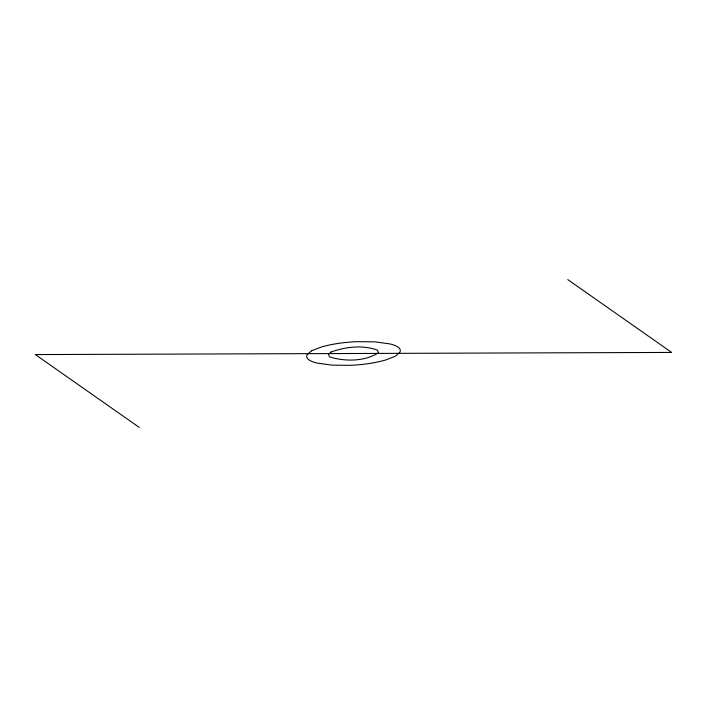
<?xml version="1.0" encoding="UTF-8"?>
<svg xmlns="http://www.w3.org/2000/svg" width="707" height="707" viewBox="0 0 707 707"><rect width="100%" height="100%" fill="white"/><g stroke="black" fill="none" stroke-linecap="round" stroke-linejoin="round"><path stroke-width="1.06" d="M567.774 279.601L671.65 352.431L35.35 354.569L139.226 427.399M311.628 350.743L306.891 354.994A41.642 12.107 -12.5 0 0 308.818 359.792A65.212 18.956 -12.5 0 0 317.116 363.089L332.175 365.157L350.743 365.307A65.212 18.956 -12.5 0 0 368.029 363.69A41.642 12.107 -12.5 0 0 385.209 360.146L395.372 356.257L400.109 352.006A41.642 12.107 -12.5 0 0 398.182 347.208A65.212 18.956 -12.5 0 0 389.884 343.911L374.825 341.843L356.257 341.693A65.212 18.956 -12.5 0 0 338.971 343.31A41.642 12.107 -12.5 0 0 321.791 346.854L311.628 350.743M331.035 352.024L328.499 354.304L329.533 356.876C344.654 361.675 365.015 361.648 378.501 352.696L377.467 350.124C362.691 344.804 345.599 346.73 331.035 352.024"/></g></svg>
